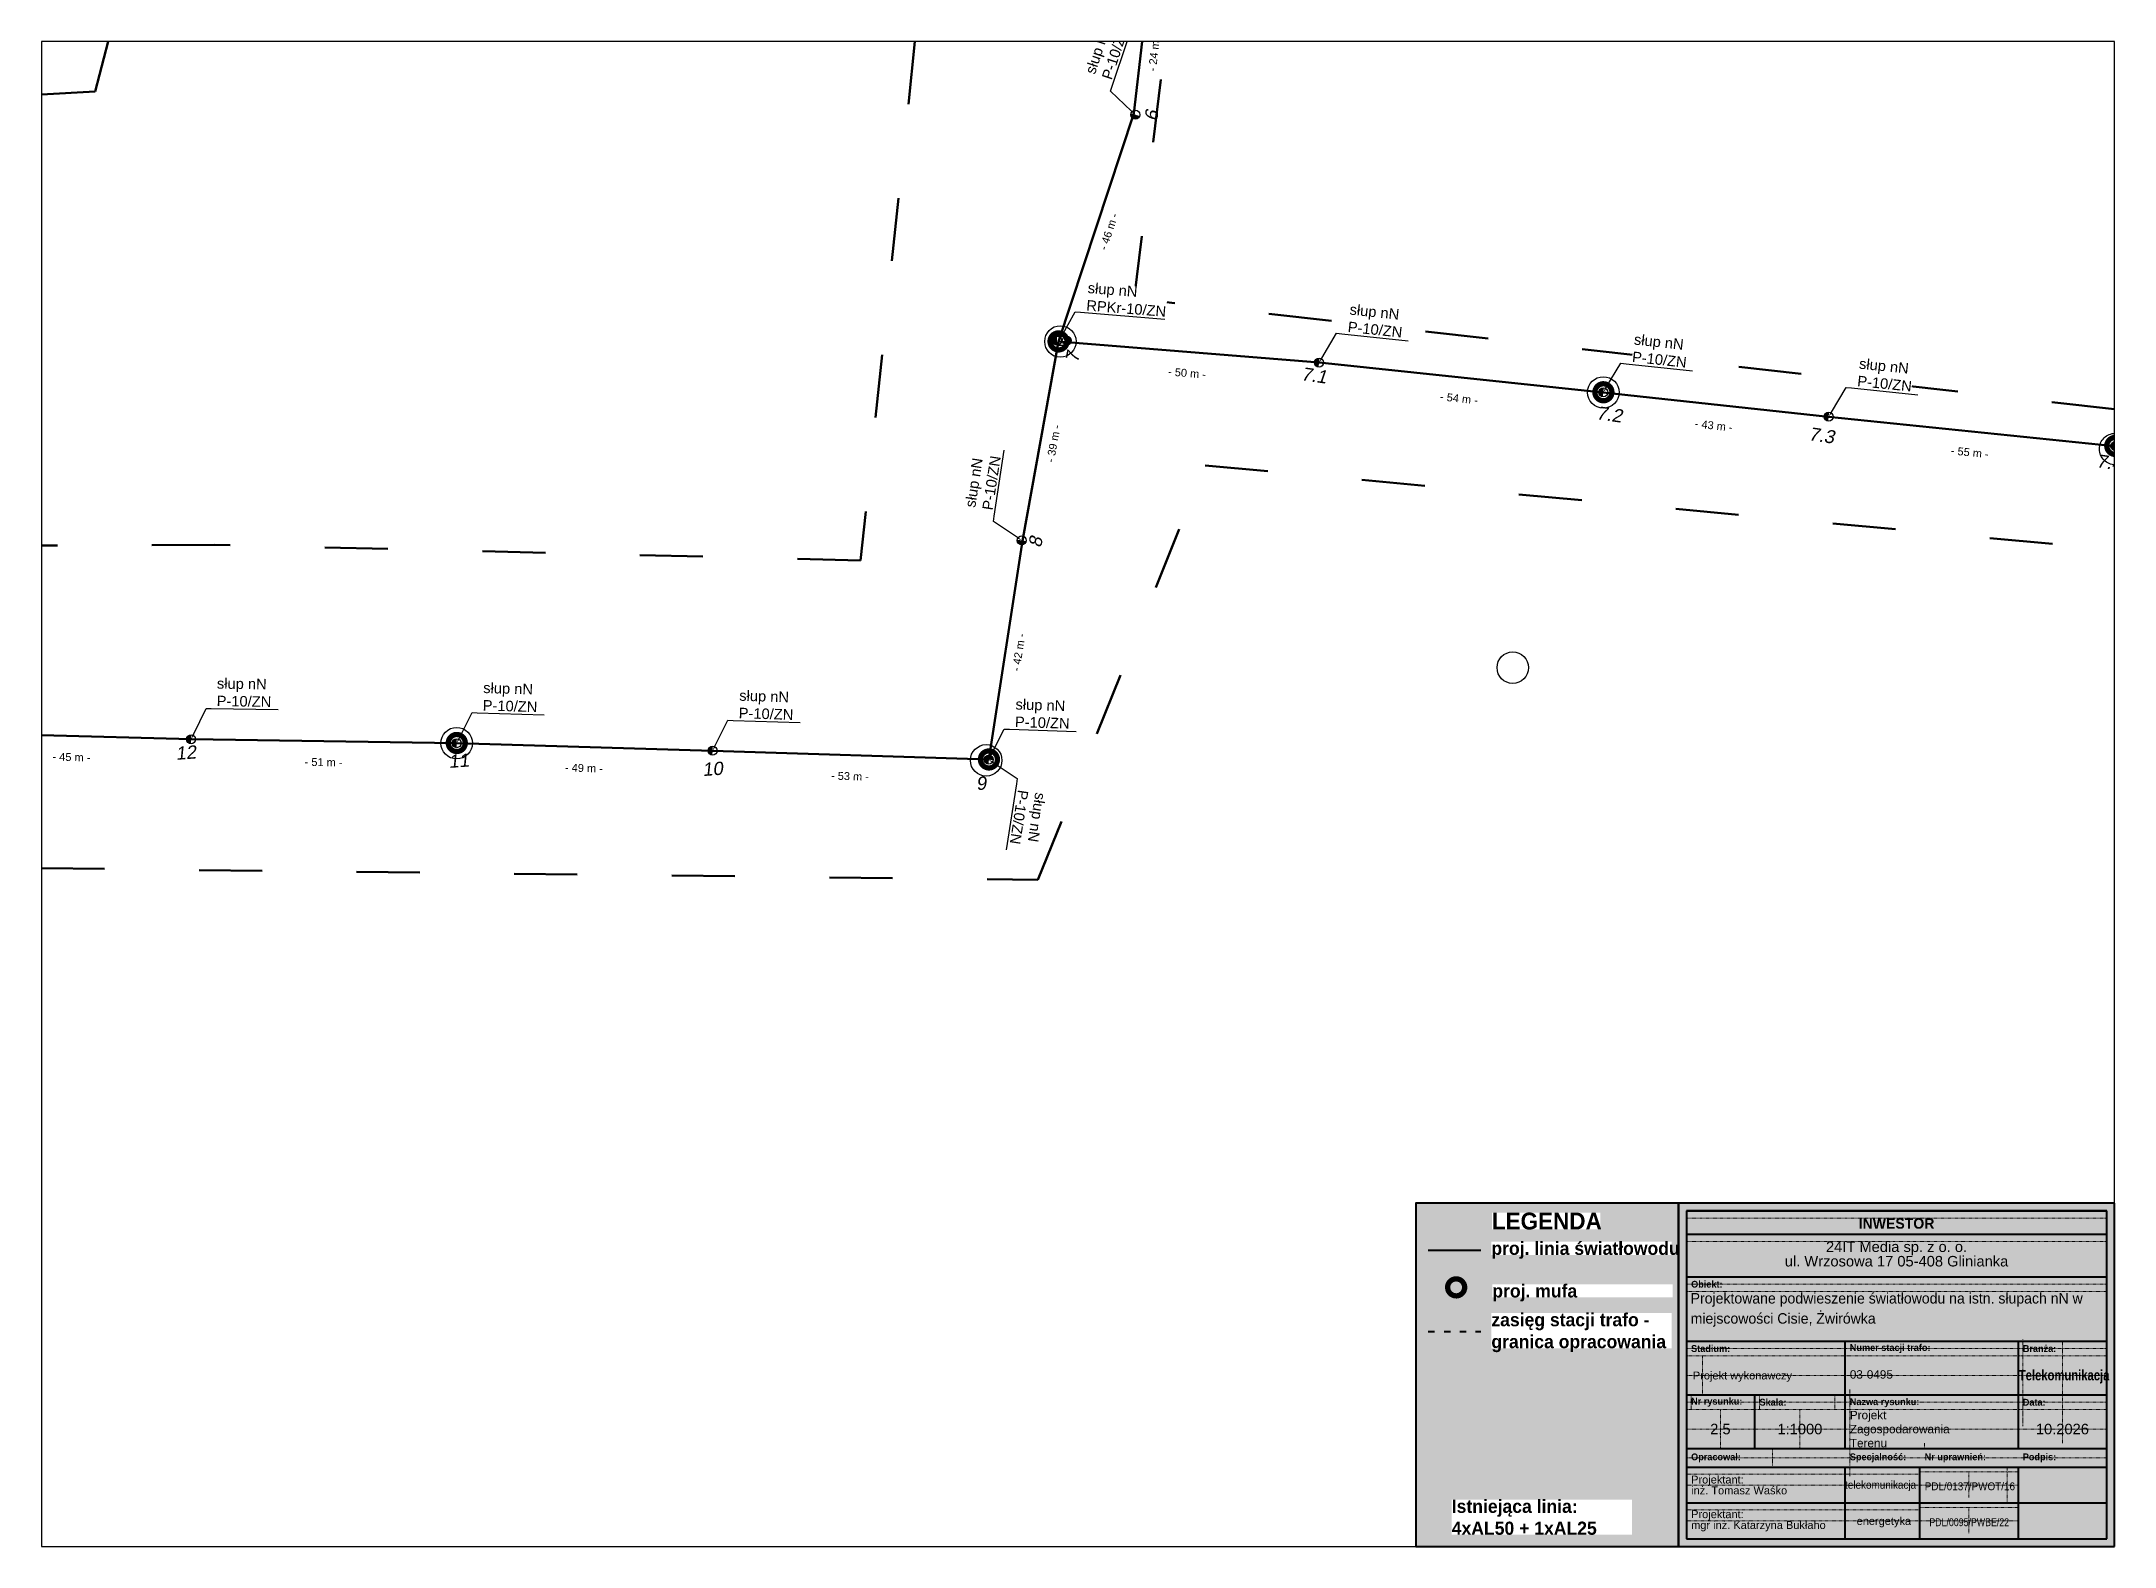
# Paper-space layout '495-5' of a CAD drawing. Header units: metres, sheet in millimetres. Extents: x 0 to 395, y 0 to 287.
# The model-space entities are those that its viewports show. They can reach past a viewport. Long polylines and large blocks are cut down to what shows.
import ezdxf
from ezdxf import colors
from ezdxf.entities.mleader import LeaderData, LeaderLine
from ezdxf.math import Vec2, Vec3

# ---------------------------------------------------------------- set-up
doc = ezdxf.new("R2010")
doc.units = ezdxf.units.M
for name, pattern in [('ACAD_ISO03W100', [30, 12, -18]), ('DGN Style 2', [0.005224, 0.003135, -0.00209]), ('GCAD_ISO03W100', [30, 12, -18])]:
    doc.linetypes.add(name, pattern=pattern)
for name, color, linetype, lineweight in [('!tele', 30, 'Continuous', 50), ('!trafo', 6, 'GCAD_ISO03W100', 50), ('00_Mufa', 3, 'Continuous', 30), ('@Tabelka', 7, 'Continuous', 13), ('_mm zasięg trafo', 6, 'ACAD_ISO03W100', 35), ('_numery', 7, 'Continuous', 40), ('_światłowód', 30, 'Continuous', 50)]:
    doc.layers.add(name, color=color, linetype=linetype, lineweight=lineweight)
doc.layers.add('@KonstrTabelki', color=253, linetype='DGN Style 2', lineweight=0, plot=False)
for name, color, linetype in [('_MM mufy', 3, 'Continuous'), ('_MM opisy', 7, 'Continuous'), ('_MM slupy', 5, 'Continuous'), ('DIM', 7, 'Continuous')]:
    doc.layers.add(name, color=color, linetype=linetype)
doc.styles.add('BardzoMale-PrawaGora', font='arial.ttf', dxfattribs={"height": 0.0025})
doc.styles.get("Standard").update_dxf_attribs({"font": 'arial.ttf'})
doc.dimstyles.new('opis linie', dxfattribs={"dimtxt": 1.5, "dimasz": 0.18, "dimexe": 0.18, "dimexo": 0.0625, "dimgap": 2.5, "dimtad": 4, "dimdec": 0, "dimzin": 0, "dimdsep": 46, "dimtxsty": 'Standard', "dimcen": 0.09, "dimse1": 1, "dimse2": 1, "dimsd1": 1, "dimsd2": 1, "dimclrt": 256, "dimadec": 0, "dimazin": 0, "dimtfac": 1, "dimtdec": 0, "dimtofl": 0, "dimtmove": 0, "dimatfit": 3, "dimfxl": 1, "dimtfill": 1, "dimtolj": 1, "dimtzin": 0, "dimarcsym": 0})

# ---------------------------------------------------------------- blocks, each defined once
blk = doc.blocks.new('tabelka')
at = {"true_color": 0xffffff, "transparency": 33554687}
h = blk.add_hatch(color=7, dxfattribs=at)
h.dxf.hatch_style = 1
h.paths.add_polyline_path([(-83, 65.41), (0, 65.41), (0, 0), (-83, 0)])
at = {"layer": '@KonstrTabelki', "lineweight": 0}
for p, q in [((-1.5, 62.52), (-81.5, 62.52)), ((-1.5, 58.08), (-81.5, 58.08)), ((-1.5, 49.94), (-81.5, 49.94)), ((-81.5, 48.55), (-1.5, 48.55)), ((-1.5, 37.69), (-81.5, 37.69)), ((-81.5, 36.3), (-1.5, 36.3)), ((-78.46, 36.3), (-78.46, 28.86)), ((-17.47, 39.44), (-17.47, 22.94)), ((-9.93, 19.68), (-9.93, 39.08)), ((-81.5, 32.58), (-1.5, 32.58)), ((-80.6, 28.86), (-80.6, 26.08)), ((-67.58, 28.86), (-67.58, 26.08)), ((-53.27, 26.08), (-53.27, 28.86)), ((-50.39, 29.9), (-50.39, 18.64)), ((-17.47, 28.86), (-17.47, 22.94)), ((-9.93, 19.68), (-9.93, 28.86)), ((-1.5, 27.47), (-81.5, 27.47)), ((-81.5, 26.08), (-1.5, 26.08)), ((-74.99, 18.64), (-74.99, 26.08)), ((-59.88, 18.64), (-59.88, 26.08)), ((-1.5, 27.47), (-18.36, 27.47)), ((-1.5, 22.36), (-81.5, 22.36)), ((-1.5, 22.36), (-18.36, 22.36)), ((-81.5, 16.88), (-1.5, 16.88)), ((-65.11, 18.64), (-65.11, 15.11)), ((-50.39, 18.64), (-50.39, 13.41)), ((-36.15, 19.68), (-36.15, 18.64)), ((-37.05, 13.77), (-81.5, 13.77)), ((-37.05, 14.25), (-18.36, 14.25)), ((-27.71, 14.25), (-27.71, 9.31)), ((-20.43, 15.11), (-20.43, 8.31)), ((-37.05, 11.71), (-81.5, 11.71)), ((-18.36, 11.71), (-37.05, 11.71)), ((-37.05, 6.97), (-81.5, 6.97)), ((-37.05, 4.9), (-81.5, 4.9)), ((-37.05, 7.44), (-18.36, 7.44)), ((-18.36, 4.9), (-37.05, 4.9)), ((-27.71, 7.44), (-27.71, 2.5))]:
    blk.add_line(p, q, dxfattribs=at)
at = {"layer": '@KonstrTabelki'}
for points in [[(-51.29, 28.86), (-51.29, 39.08)], [(-51.29, 18.64), (-51.29, 28.86)]]:
    blk.add_lwpolyline(points, dxfattribs=at)
at = {"layer": '@Tabelka', "lineweight": 40}
for p, q in [((0, 65.41), (-83, 65.41)), ((-83, 65.41), (-83, 0)), ((-81.5, 63.91), (-1.5, 63.91)), ((-1.5, 63.91), (-81.5, 63.91)), ((-81.5, 63.91), (-81.5, 1.5)), ((-1.5, 1.5), (-1.5, 63.91)), ((0, 0), (0, 65.41)), ((-81.5, 59.47), (-1.5, 59.47)), ((-81.5, 51.33), (-1.5, 51.33)), ((-81.5, 39.08), (-1.5, 39.08)), ((-81.5, 39.08), (-18.36, 39.08)), ((-51.29, 28.86), (-51.29, 39.08)), ((-51.29, 28.86), (-51.29, 35.67)), ((-18.36, 39.08), (-18.36, 28.86)), ((-81.5, 28.86), (-18.36, 28.86)), ((-68.48, 18.64), (-68.48, 28.86)), ((-51.29, 18.64), (-51.29, 28.86)), ((-18.36, 28.86), (-1.5, 28.86)), ((-18.36, 28.86), (-18.36, 18.64)), ((-51.29, 18.64), (-51.29, 25.45)), ((-18.36, 25.45), (-18.36, 18.64)), ((-81.5, 18.64), (-1.5, 18.64)), ((-81.5, 18.64), (-1.5, 18.64)), ((-81.5, 15.11), (-1.5, 15.11)), ((-51.29, 1.5), (-51.29, 15.11)), ((-37.05, 1.5), (-37.05, 15.11)), ((-18.36, 15.11), (-18.36, 1.5)), ((-81.5, 8.31), (-1.5, 8.31)), ((-81.5, 8.31), (-1.5, 8.31)), ((-81.5, 1.5), (-1.5, 1.5)), ((-83, 0), (0, 0))]:
    blk.add_line(p, q, dxfattribs=at)
at = {"layer": '@Tabelka'}
for s, insert, char_height, attachment_point, line_spacing_factor in [('{\\fLato Light|b1|i0|c238|p34;INWESTOR}', (-41.5, 62.52), 2, 2, 0.825), ('24IT Media sp. z o. o.\\Pul. Wrzosowa 17 05-408 Glinianka', (-41.5, 58.08), 2, 2, 0.825), ('{\\fLato Light|b1|i0|c238|p34;Obiekt:}', (-80.6, 49.94), 1.3, 4, 0.946154), ('{\\fLato Light|b1|i0|c238|p34;Branża:}', (-17.47, 37.69), 1.3, 4, 0.946154), ('Projekt wykonawczy', (-80.27, 32.34), 1.5, 4, 0.825), ('{\\fLato Light|b1|i0|c238|p34;\\W0.8;Telekomunikacja}', (-9.6, 32.34), 2, 5, 0.76875), ('{\\fLato Light|b1|i0|c238|p34;Nr rysunku:}', (-80.6, 27.47), 1.3, 4, 0.946154), ('{\\fLato Light|b1|i0|c238|p34;Skala:}', (-67.58, 27.47), 1.3, 4, 0.946154), ('{\\fLato Light|b1|i0|c238|p34;Nazwa rysunku:}', (-50.39, 27.38), 1.3, 4, 0.946154), ('{\\fLato Light|b1|i0|c238|p34;Data:}', (-17.47, 27.47), 1.3, 4, 0.946154), ('10.2026', (-9.93, 22.36), 2, 5, 0.825), ('{\\fLato Light|b1|i0|c238|p34;Opracował:}', (-80.6, 16.88), 1.3, 4, 0.946154), ('{\\fLato Light|b1|i0|c238|p34;Specjalność:}', (-50.39, 16.88), 1.3, 4, 0.946154), ('{\\fLato Light|b1|i0|c238|p34;Nr uprawnień:}', (-36.15, 16.88), 1.3, 4, 0.946154), ('{\\fLato Light|b1|i0|c238|p34;Podpis:}', (-17.47, 16.88), 1.3, 4, 0.946154)]:
    blk.add_mtext(s, dxfattribs=dict(at, insert=insert, char_height=char_height, attachment_point=attachment_point, line_spacing_factor=line_spacing_factor))
for s, insert, char_height, width, attachment_point, line_spacing_factor in [('{\\fLato Light|b1|i0|c238|p34;Stadium:}', (-80.6, 37.69), 1.3, 8.6456, 4, 0.946154), ('{\\fLato Light|b1|i0|c238|p34;Numer stacji trafo:}', (-50.39, 37.69), 1.3, 16.1141, 4, 0.946154), ('Projektant:\\Pinż. Tomasz Waśko', (-80.6, 11.71), 1.5, 27.9275, 4, 0.825), ('{\\W0.9;telekomunikacja}', (-44.53, 11.53), 1.5, 22.915, 5, 0.825), ('{\\W0.9;PDL/0137/PWOT/16}', (-27.54, 11.46), 1.5, 22.915, 5, 0.825), ('Projektant:\\Pmgr inż. Katarzyna Bukłaho', (-80.6, 4.9), 1.5, 27.9275, 4, 0.825), ('energetyka', (-43.91, 4.64), 1.5, 22.915, 5, 0.825), ('{\\W0.8;PDL/0095/PWBE/22}', (-27.66, 4.62), 1.5, 22.915, 5, 0.825)]:
    blk.add_mtext(s, dxfattribs=dict(at, insert=insert, char_height=char_height, width=width, attachment_point=attachment_point, line_spacing_factor=line_spacing_factor))
blk = doc.blocks.new('mufa')
at = {"layer": '_MM mufy'}
h = blk.add_hatch(color=256, dxfattribs=at)
h.dxf.hatch_style = 1
h.paths.add_polyline_path([(2.15, 0.12, 1), (-2.1, -0.05, 1)])
h.paths.add_polyline_path([(-1.1, -0.01, -1), (1.15, 0.08, -1)], flags=16)
h.paths.add_polyline_path([(-0.83, 0, -1), (0.88, 0.07, -1)], flags=0)
blk = doc.blocks.new('legenda')
at = {"true_color": 0xffffff, "transparency": 33554687}
h = blk.add_hatch(color=7, dxfattribs=at)
h.dxf.hatch_style = 1
h.paths.add_polyline_path([(-50, 65.41), (0, 65.41), (0, 0), (-50, 0)])
at = {"lineweight": 40}
blk.add_lwpolyline([(0, 65.41), (-50, 65.41), (-50, 0)], dxfattribs=at)
at = {"layer": '_mm zasięg trafo', "lineweight": 40, "ltscale": 0.1}
blk.add_lwpolyline([(-47.62, 40.95), (-37.62, 40.95)], dxfattribs=at)
at = {"layer": '_światłowód', "lineweight": 40}
blk.add_lwpolyline([(-47.62, 56.41), (-37.62, 56.41)], dxfattribs=at)
at = {"layer": '_mm zasięg trafo'}
blk.add_blockref('mufa', (-42.35, 49.31), dxfattribs=at)
at = {"layer": '_mm zasięg trafo', "bg_fill": 3, "box_fill_scale": 1, "bg_fill_color": 256, "bg_fill_transparency": 0}
for s, width, heights, insert, char_height, attachment_point in [('{\\fLato Light|b1|i0|c238|p34;\\C7;LEGENDA}', 20.65, [-3.27], (-35.53, 63.58), 3.2, 1), ('\\pxt4;{\\fLato Light|b1|i0|c238|p34;\\C7;proj. linia światłowodu}', 34.3358, [0], (-35.62, 56.41), 2.5, 4), ('\\pxt4;{\\fLato Light|b1|i0|c238|p34;\\C7;proj. mufa}', 34.3358, [0], (-35.44, 48.3), 2.5, 4), ('\\pxt4;{\\fLato Light|b1|i0|c238|p34;\\C7;zasięg stacji trafo - granica opracowania}', 34.3358, [-7.36], (-35.62, 40.72), 2.5, 4)]:
    blk.add_mtext_dynamic_manual_height_columns(s, width=width, gutter_width=1, heights=heights, dxfattribs=dict(at, insert=insert, char_height=char_height, attachment_point=attachment_point))
at = {"lineweight": 40}
blk.add_lwpolyline([(-50, 0), (0, 0), (0, 65.41)], dxfattribs=at)
at = {"layer": '_mm zasięg trafo', "insert": (-43.16, 5.56), "char_height": 2.5, "attachment_point": 4, "bg_fill": 3, "box_fill_scale": 1, "bg_fill_color": 256, "bg_fill_transparency": 0}
blk.add_mtext_dynamic_manual_height_columns('\\pxt4;{\\fLato Light|b1|i0|c238|p34;\\C7;Istniejąca linia:\\P4xAL50 + 1xAL25}', width=34.3358, gutter_width=1, heights=[-6.79], dxfattribs=at)
blk = doc.blocks.new('ZN')
at = {"layer": '_MM slupy', "transparency": 33554687}
h = blk.add_hatch(color=256, dxfattribs=at)
h.dxf.hatch_style = 1
h.paths.add_polyline_path([(0, -0.86), (0, 0.86, 1)])
at = {"layer": '_MM slupy'}
blk.add_circle((0, 0), 0.857, dxfattribs=at)
blk = doc.blocks.new('*D3200')
at = {"layer": 'DIM', "insert": (7527251.22, 5787138.63), "char_height": 1.5, "attachment_point": 5, "rotation": 358.5012, "bg_fill": 3, "box_fill_scale": 1.1, "bg_fill_color": 9, "bg_fill_true_color": 13158600, "bg_fill_transparency": 0}
blk.add_mtext('\\A1;- 45 m -', dxfattribs=at)
blk = doc.blocks.new('*D3201')
at = {"layer": 'DIM', "insert": (7527299.21, 5787137.66), "char_height": 1.5, "attachment_point": 5, "rotation": 359.1397, "bg_fill": 3, "box_fill_scale": 1.1, "bg_fill_color": 9, "bg_fill_true_color": 13158600, "bg_fill_transparency": 0}
blk.add_mtext('\\A1;- 51 m -', dxfattribs=at)
blk = doc.blocks.new('*D3202')
at = {"layer": 'DIM', "insert": (7527348.77, 5787136.55), "char_height": 1.5, "attachment_point": 5, "rotation": 358.2935, "bg_fill": 3, "box_fill_scale": 1.1, "bg_fill_color": 9, "bg_fill_true_color": 13158600, "bg_fill_transparency": 0}
blk.add_mtext('\\A1;- 49 m -', dxfattribs=at)
blk = doc.blocks.new('*D3203')
at = {"layer": 'DIM', "insert": (7527399.41, 5787134.99), "char_height": 1.5, "attachment_point": 5, "rotation": 358.1701, "bg_fill": 3, "box_fill_scale": 1.1, "bg_fill_color": 9, "bg_fill_true_color": 13158600, "bg_fill_transparency": 0}
blk.add_mtext('\\A1;- 53 m -', dxfattribs=at)
blk = doc.blocks.new('*D3289')
at = {"layer": 'DIM', "insert": (7527463.56, 5787211.75), "char_height": 1.5, "attachment_point": 5, "rotation": 355.4072, "bg_fill": 3, "box_fill_scale": 1.1, "bg_fill_color": 9, "bg_fill_true_color": 13158600, "bg_fill_transparency": 0}
blk.add_mtext('\\A1;- 50 m -', dxfattribs=at)
blk = doc.blocks.new('*D3290')
at = {"layer": 'DIM', "insert": (7527515.32, 5787206.92), "char_height": 1.5, "attachment_point": 5, "rotation": 353.996, "bg_fill": 3, "box_fill_scale": 1.1, "bg_fill_color": 9, "bg_fill_true_color": 13158600, "bg_fill_transparency": 0}
blk.add_mtext('\\A1;- 54 m -', dxfattribs=at)
blk = doc.blocks.new('*D3291')
at = {"layer": 'DIM', "insert": (7527563.81, 5787201.76), "char_height": 1.5, "attachment_point": 5, "rotation": 353.8421, "bg_fill": 3, "box_fill_scale": 1.1, "bg_fill_color": 9, "bg_fill_true_color": 13158600, "bg_fill_transparency": 0}
blk.add_mtext('\\A1;- 43 m -', dxfattribs=at)
blk = doc.blocks.new('*D3292')
at = {"layer": 'DIM', "insert": (7527612.55, 5787196.65), "char_height": 1.5, "attachment_point": 5, "rotation": 354.1462, "bg_fill": 3, "box_fill_scale": 1.1, "bg_fill_color": 9, "bg_fill_true_color": 13158600, "bg_fill_transparency": 0}
blk.add_mtext('\\A1;- 55 m -', dxfattribs=at)
blk = doc.blocks.new('*D3293')
at = {"layer": 'DIM', "insert": (7527664.64, 5787191.3), "char_height": 1.5, "attachment_point": 5, "rotation": 354.1324, "bg_fill": 3, "box_fill_scale": 1.1, "bg_fill_color": 9, "bg_fill_true_color": 13158600, "bg_fill_transparency": 0}
blk.add_mtext('\\A1;- 50 m -', dxfattribs=at)
blk = doc.blocks.new('*D3348')
at = {"layer": 'DIM', "insert": (7527431.51, 5787158.6), "char_height": 1.5, "attachment_point": 5, "rotation": 81.2501, "bg_fill": 3, "box_fill_scale": 1.1, "bg_fill_color": 9, "bg_fill_true_color": 13158600, "bg_fill_transparency": 0}
blk.add_mtext('\\A1;- 42 m -', dxfattribs=at)
blk = doc.blocks.new('*D3353')
at = {"layer": 'DIM', "insert": (7527457.31, 5787272.8), "char_height": 1.5, "attachment_point": 5, "rotation": 83.4639, "bg_fill": 3, "box_fill_scale": 1.1, "bg_fill_color": 9, "bg_fill_true_color": 13158600, "bg_fill_transparency": 0}
blk.add_mtext('\\A1;- 24 m -', dxfattribs=at)
blk = doc.blocks.new('*D3354')
at = {"layer": 'DIM', "insert": (7527448.66, 5787238.69), "char_height": 1.5, "attachment_point": 5, "rotation": 71.6972, "bg_fill": 3, "box_fill_scale": 1.1, "bg_fill_color": 9, "bg_fill_true_color": 13158600, "bg_fill_transparency": 0}
blk.add_mtext('\\A1;- 46 m -', dxfattribs=at)
blk = doc.blocks.new('*D3355')
at = {"layer": 'DIM', "insert": (7527438.14, 5787198.33), "char_height": 1.5, "attachment_point": 5, "rotation": 79.7753, "bg_fill": 3, "box_fill_scale": 1.1, "bg_fill_color": 9, "bg_fill_true_color": 13158600, "bg_fill_transparency": 0}
blk.add_mtext('\\A1;- 39 m -', dxfattribs=at)
blk = doc.blocks.new('R')
at = {"layer": '_MM slupy', "transparency": 33554687}
h = blk.add_hatch(color=256, dxfattribs=at)
h.dxf.hatch_style = 1
h.paths.add_polyline_path([(-0.93, -0.86), (-0.93, 0.86, 1)])
h = blk.add_hatch(color=256, dxfattribs=at)
h.dxf.hatch_style = 1
h.paths.add_polyline_path([(0.93, 0.86), (0.93, -0.86, 1)])
at = {"layer": '_MM slupy'}
for points in [[(-0.93, 0.86), (0.93, 0.86)], [(-0.93, -0.86), (0.93, -0.86)]]:
    blk.add_lwpolyline(points, dxfattribs=at)
for centre in [(-0.93, 0), (0.93, 0)]:
    blk.add_circle(centre, 0.857, dxfattribs=at)
blk = doc.blocks.new('q')
at = {"layer": '_MM slupy'}
blk.add_blockref('ZN', (0, 0), dxfattribs=at)
at = {"layer": '_MM opisy'}
ml = blk.add_multileader_mtext('Standard', dxfattribs=at)
ml.set_content('\\pxql;słup nN\\PP-10/ZN', color=256)
ml.set_leader_properties()
ml.build(insert=Vec2(0, 0))
ml.multileader.update_dxf_attribs({"has_text_frame": 1, "text_left_attachment_type": 5, "text_right_attachment_type": 5, "dogleg_length": 1, "arrow_head_size": 1})
ctx = ml.context
ctx.base_point, ctx.char_height, ctx.arrow_head_size, ctx.landing_gap_size, ctx.plane_origin = Vec3(3.75, 5.9), 2, 1, 1, Vec3(1.72, -1.42)
ctx.left_attachment, ctx.right_attachment = 5, 5
notes = []
notes.append((ctx, [(0, (1, 1, 0), (2.75, 5.9), (1, 0), 1, [(0, [(0, 0), (2.75, 5.9)], 0, [])])]))
ctx.mtext.insert, ctx.mtext.flow_direction = Vec3(4.75, 11.7), 5
ctx.mtext.has_bg_fill, ctx.mtext.bg_color, ctx.mtext.bg_scale_factor, ctx.mtext.bg_transparency, ctx.mtext.use_window_bg_color = 1, -1023410175, 1, 0, 1
for ctx, leaders in notes:
    for number, flags, end, landing, length, lines in leaders:
        leader = LeaderData()
        leader.index, (leader.has_last_leader_line, leader.has_dogleg_vector, leader.attachment_direction) = number, flags
        leader.last_leader_point, leader.dogleg_vector, leader.dogleg_length = Vec3(end), Vec3(landing), length
        for number, points, colour, breaks in lines:
            line = LeaderLine()
            line.index, line.vertices, line.color, line.breaks = number, Vec3.list(points), colors.encode_raw_color(colour), breaks
            leader.lines.append(line)
        ctx.leaders.append(leader)

msp = doc.modelspace()

# ---------------------------------------------------------------- linework, layer by layer
at = {"layer": '!trafo'}
for points in [[(7526938.18, 5787247.18), (7527255.76, 5787265.39), (7527303.72, 5787451.8)], [(7527427.8, 5787427.83), (7527401.42, 5787176.07), (7527278.54, 5787179.07), (7527014.8, 5787177.87)], [(7527145.73, 5787118.64), (7527435.17, 5787115.27), (7527466.99, 5787194.19), (7527751.2, 5787167.86)], [(7527809.89, 5787185.7), (7527453.53, 5787225.94), (7527460.87, 5787286.88)]]:
    msp.add_lwpolyline(points, dxfattribs=at)
at = {"layer": '00_Mufa'}
for centre in [(7527439.47, 5787217.77), (7527542.79, 5787208.07), (7527640.23, 5787197.29), (7527525.57, 5787155.67), (7527324.54, 5787141.29), (7527425.33, 5787138.01)]:
    msp.add_circle(centre, 3, dxfattribs=at)

# ---------------------------------------------------------------- next in the draw order: block references
for p, rotation in [((7527453.74, 5787260.95), 71.69723665728215), ((7527488.69, 5787213.76), 353.9959557666495), ((7527542.79, 5787208.07), 353.8420620738489), ((7527585.69, 5787203.44), 354.1461991710294), ((7527640.23, 5787197.85), 354.1324487911801), ((7527432.11, 5787179.89), 81.2501160975794), ((7527228.65, 5787143.24), 358.5011570148588), ((7527274, 5787142.05), 359.1397349265366), ((7527324.54, 5787141.29), 358.2934515214639), ((7527373.25, 5787139.84), 358.1700863608103), ((7527425.83, 5787138.16), 358.1700863608103)]:
    msp.add_blockref('q', p, dxfattribs=dict(rotation=rotation))

# ---------------------------------------------------------------- next in the draw order: linework, layer by layer
at = {"layer": '!tele'}
msp.add_lwpolyline([(7527439.08, 5787217.75), (7527488.69, 5787213.76), (7527542.79, 5787208.07), (7527585.69, 5787203.44), (7527640.23, 5787197.85), (7527689.87, 5787192.75), (7527740.01, 5787187.58), (7527789.37, 5787182.59), (7527804.31, 5787178.86)], dxfattribs=at)

# ---------------------------------------------------------------- next in the draw order: block references
at = {"rotation": 261.2501160975794}
msp.add_blockref('q', (7527425.83, 5787138.16), dxfattribs=at)

# ---------------------------------------------------------------- next in the draw order: linework, layer by layer
at = {"layer": '!tele'}
msp.add_lwpolyline([(7527031.1, 5787148.57), (7527076.83, 5787147.38), (7527128.23, 5787146.21), (7527179.91, 5787144.73), (7527228.65, 5787143.24), (7527274, 5787142.05), (7527324.54, 5787141.29), (7527373.25, 5787139.84), (7527425.83, 5787138.16), (7527432.24, 5787179.81), (7527439.08, 5787217.75), (7527453.46, 5787261.21), (7527456.18, 5787284.95), (7527443.17, 5787336.84), (7527442.72, 5787368.08), (7527443.05, 5787398.44), (7527443.22, 5787431.45)], dxfattribs=at)

# ---------------------------------------------------------------- next in the draw order: dimensions: what is measured, and where the dimension line sits
at = {"layer": 'DIM'}
for p1, p2, picture, middle in [((7527456.18, 5787284.95), (7527453.46, 5787261.21), '*D3353', (7527457.31, 5787272.8)), ((7527439.08, 5787217.75), (7527488.69, 5787213.76), '*D3289', (7527463.56, 5787211.75)), ((7527228.65, 5787143.24), (7527274, 5787142.05), '*D3200', (7527251.22, 5787138.63))]:
    dim = msp.add_aligned_dim(p1=p1, p2=p2, distance=-0.75, dimstyle='opis linie', override={"dimpost": '- <> m -'}, dxfattribs=at)
    dim.commit()
    dim.dimension.update_dxf_attribs({"geometry": picture, "text_midpoint": middle})

# ---------------------------------------------------------------- next in the draw order: texts
at = {"layer": '_numery', "oblique": 10}
msp.add_text('6', height=2.5, rotation=78.7144, dxfattribs=at).set_placement((7527457.81, 5787259.63))

# ---------------------------------------------------------------- next in the draw order: dimensions: what is measured, and where the dimension line sits
at = {"layer": 'DIM'}
for p1, p2, picture, middle in [((7527453.46, 5787261.21), (7527439.08, 5787217.75), '*D3354', (7527448.66, 5787238.69)), ((7527488.69, 5787213.76), (7527542.79, 5787208.07), '*D3290', (7527515.32, 5787206.92)), ((7527274, 5787142.05), (7527324.54, 5787141.29), '*D3201', (7527299.21, 5787137.66))]:
    dim = msp.add_aligned_dim(p1=p1, p2=p2, distance=-0.75, dimstyle='opis linie', override={"dimpost": '- <> m -'}, dxfattribs=at)
    dim.commit()
    dim.dimension.update_dxf_attribs({"geometry": picture, "text_midpoint": middle})

# ---------------------------------------------------------------- next in the draw order: texts
at = {"layer": '_numery', "oblique": 10}
for s, rotation, p in [('7.1', 351.8308, (7527485.19, 5787210.43)), ('12', 4.1366, (7527271.13, 5787138.11))]:
    msp.add_text(s, height=2.5, rotation=rotation, dxfattribs=at).set_placement(p)

# ---------------------------------------------------------------- next in the draw order: dimensions: what is measured, and where the dimension line sits
at = {"layer": 'DIM'}
for p1, p2, picture, middle in [((7527542.79, 5787208.07), (7527585.69, 5787203.44), '*D3291', (7527563.81, 5787201.76)), ((7527324.54, 5787141.29), (7527373.25, 5787139.84), '*D3202', (7527348.77, 5787136.55))]:
    dim = msp.add_aligned_dim(p1=p1, p2=p2, distance=-0.75, dimstyle='opis linie', override={"dimpost": '- <> m -'}, dxfattribs=at)
    dim.commit()
    dim.dimension.update_dxf_attribs({"geometry": picture, "text_midpoint": middle})

# ---------------------------------------------------------------- next in the draw order: block references
at = {"color": 5, "lineweight": 70}
for p in [(7527542.79, 5787208.07), (7527324.54, 5787141.29)]:
    msp.add_blockref('mufa', p, dxfattribs=at)

# ---------------------------------------------------------------- next in the draw order: texts
at = {"layer": '_numery', "oblique": 10}
for s, rotation, p in [('7.2', 351.8308, (7527541.38, 5787203)), ('11', 4.1366, (7527323.09, 5787136.57))]:
    msp.add_text(s, height=2.5, rotation=rotation, dxfattribs=at).set_placement(p)

# ---------------------------------------------------------------- next in the draw order: dimensions: what is measured, and where the dimension line sits
at = {"layer": 'DIM'}
for p1, p2, picture, middle in [((7527585.69, 5787203.44), (7527640.23, 5787197.85), '*D3292', (7527612.55, 5787196.65)), ((7527373.25, 5787139.84), (7527425.83, 5787138.16), '*D3203', (7527399.41, 5787134.99))]:
    dim = msp.add_aligned_dim(p1=p1, p2=p2, distance=-0.75, dimstyle='opis linie', override={"dimpost": '- <> m -'}, dxfattribs=at)
    dim.commit()
    dim.dimension.update_dxf_attribs({"geometry": picture, "text_midpoint": middle})

# ---------------------------------------------------------------- next in the draw order: texts
at = {"layer": '_numery', "oblique": 10}
for s, rotation, p in [('7.3', 351.8308, (7527581.79, 5787199)), ('10', 4.1366, (7527371.4, 5787135.02)), ('9', 4.1366, (7527423.49, 5787132.34))]:
    msp.add_text(s, height=2.5, rotation=rotation, dxfattribs=at).set_placement(p)

# ---------------------------------------------------------------- next in the draw order: dimensions: what is measured, and where the dimension line sits
at = {"layer": 'DIM'}
for p1, p2, picture, middle in [((7527640.23, 5787197.85), (7527689.87, 5787192.75), '*D3293', (7527664.64, 5787191.3)), ((7527432.24, 5787179.81), (7527425.83, 5787138.16), '*D3348', (7527431.51, 5787158.6))]:
    dim = msp.add_aligned_dim(p1=p1, p2=p2, distance=-0.75, dimstyle='opis linie', override={"dimpost": '- <> m -'}, dxfattribs=at)
    dim.commit()
    dim.dimension.update_dxf_attribs({"geometry": picture, "text_midpoint": middle})

# ---------------------------------------------------------------- next in the draw order: block references
at = {"color": 5, "lineweight": 70}
for p in [(7527640.23, 5787197.85), (7527425.83, 5787138.16)]:
    msp.add_blockref('mufa', p, dxfattribs=at)

# ---------------------------------------------------------------- next in the draw order: texts
at = {"layer": '_numery', "oblique": 10}
msp.add_text('7.4', height=2.5, rotation=351.8308, dxfattribs=at).set_placement((7527636.56, 5787193.85))

# ---------------------------------------------------------------- next in the draw order: dimensions: what is measured, and where the dimension line sits
at = {"layer": 'DIM'}
dim = msp.add_aligned_dim(p1=(7527439.08, 5787217.75), p2=(7527432.24, 5787179.81), distance=-0.75, dimstyle='opis linie', override={"dimpost": '- <> m -'}, dxfattribs=at)
dim.commit()
dim.dimension.update_dxf_attribs({"geometry": '*D3355', "text_midpoint": (7527438.14, 5787198.33)})

# ---------------------------------------------------------------- next in the draw order: texts
at = {"layer": '_numery', "oblique": 10}
msp.add_text('8', height=2.5, rotation=78.7144, dxfattribs=at).set_placement((7527435.76, 5787178.41))

# ---------------------------------------------------------------- next in the draw order: leaders
at = {"layer": '_MM opisy'}
ml = msp.add_multileader_mtext('Standard', dxfattribs=at)
ml.set_content('\\pxql;słup nN\\PRPKr-10/ZN', color=256)
ml.set_leader_properties()
ml.build(insert=Vec2(0, 0))
ml.multileader.update_dxf_attribs({"has_text_frame": 1, "text_left_attachment_type": 5, "text_right_attachment_type": 5, "dogleg_length": 1, "arrow_head_size": 1})
ctx = ml.context
ctx.base_point, ctx.char_height, ctx.arrow_head_size, ctx.landing_gap_size, ctx.plane_origin, ctx.plane_x_axis, ctx.plane_y_axis = Vec3(7527443.3, 5787223.33), 2, 1, 1, Vec3(7527440.68, 5787216.19), Vec3(0.996789, -0.080073), Vec3(0.080073, 0.996789)
ctx.left_attachment, ctx.right_attachment = 5, 5
notes = []
notes.append((ctx, [(0, (1, 1, 0), (7527442.3, 5787223.41), (0.996789, -0.080073), 1, [(0, [(7527439.08, 5787217.75), (7527442.3, 5787223.41)], 0, [])])]))
ctx.mtext.insert, ctx.mtext.text_direction, ctx.mtext.flow_direction = Vec3(7527444.76, 5787229), Vec3(0.996789, -0.080073), 5
ctx.mtext.has_bg_fill, ctx.mtext.bg_color, ctx.mtext.bg_scale_factor, ctx.mtext.bg_transparency, ctx.mtext.use_window_bg_color = 1, -1023410175, 1, 0, 1
for ctx, leaders in notes:
    for number, flags, end, landing, length, lines in leaders:
        leader = LeaderData()
        leader.index, (leader.has_last_leader_line, leader.has_dogleg_vector, leader.attachment_direction) = number, flags
        leader.last_leader_point, leader.dogleg_vector, leader.dogleg_length = Vec3(end), Vec3(landing), length
        for number, points, colour, breaks in lines:
            line = LeaderLine()
            line.index, line.vertices, line.color, line.breaks = number, Vec3.list(points), colors.encode_raw_color(colour), breaks
            leader.lines.append(line)
        ctx.leaders.append(leader)

# ---------------------------------------------------------------- next in the draw order: block references
at = {"color": 5, "lineweight": 70}
msp.add_blockref('mufa', (7527439.08, 5787217.75), dxfattribs=at)
msp.add_blockref('R', (7527439.75, 5787217.94))

# ---------------------------------------------------------------- next in the draw order: texts
at = {"layer": '_numery', "oblique": 10}
msp.add_text('7', height=2.5, rotation=78.7144, dxfattribs=at).set_placement((7527442.81, 5787213.63))

psp = doc.layouts.new('495-5')

# ---------------------------------------------------------------- linework, layer by layer
psp.add_lwpolyline([(0, 0), (394.6, 0), (394.6, 286.57), (0, 286.57)], close=True)

# ---------------------------------------------------------------- block references
psp.add_blockref('tabelka', (394.6, 0))

# ---------------------------------------------------------------- texts
at = {"color": 18, "true_color": 0x000000, "insert": (313.91, 48.27), "char_height": 2, "width": 76.9558, "attachment_point": 1, "line_spacing_factor": 0.825, "style": 'BardzoMale-PrawaGora'}
psp.add_mtext('\\pxsm1.15,ql;{\\fLato Light|b0|i0|c238|p34;\\C256;Projektowane podwieszenie światłowodu na istn. słupach nN w miejscowości Cisie, Żwirówka}', dxfattribs=at)
at = {"color": 1, "char_height": 1.6, "width": 26.3577, "attachment_point": 4}
for s, insert in [('{\\C18;\\c0;03-0495}', (344.21, 32.76, 1)), ('{\\C18;\\c0;Projekt Zagospodarowania Terenu}', (344.21, 22.36, 1))]:
    psp.add_mtext(s, dxfattribs=dict(at, insert=insert))
at = {"char_height": 2, "attachment_point": 5, "line_spacing_factor": 0.825}
for s, insert in [('2.5', (319.57, 22.36)), ('1:1000', (334.71, 22.36))]:
    psp.add_mtext(s, dxfattribs=dict(at, insert=insert))

# ---------------------------------------------------------------- next in the draw order: block references
psp.add_blockref('legenda', (311.6, 0))

# ---------------------------------------------------------------- next in the draw order: viewports
at = {"layer": '0'}
psp.add_viewport(center=(197.3, 143.28), size=(394.6, 286.5674), view_center_point=(7527442.81, 5787131.61), view_height=286.5674, dxfattribs=at)

doc.saveas('drawing.dxf')
